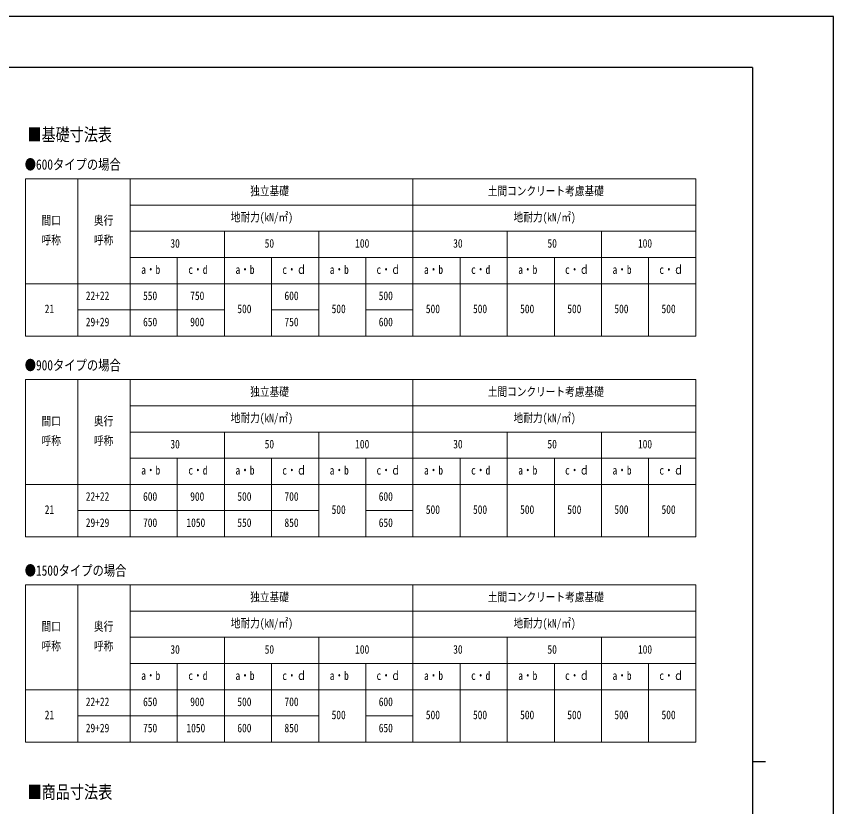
# Model space of a CAD drawing. Units: millimetres, scale not verified. Extents: x -10512 to 10512, y -7425 to 7425.
# Drawn here: x 2709 to 10512, y -118 to 7425 of the extents above; entities that cross this region are included whole.
import ezdxf
from ezdxf.enums import TextEntityAlignment as Align

# ---------------------------------------------------------------- set-up
doc = ezdxf.new("R2010")
doc.units = ezdxf.units.MM
doc.header["$LTSCALE"] = 30
doc.layers.add('0-1_TABLE1', color=7, linetype='Continuous', lineweight=18)
doc.layers.add('0-2_USER1', color=3, linetype='Continuous')
doc.layers.add('0-7_YKK_ZWAK', color=7, linetype='Continuous')
doc.styles.add('ＭＳ ゴシック', font='')
doc.styles.get('ＭＳ ゴシック').set_extended_font_data('MS Gothic')

msp = doc.modelspace()

# ---------------------------------------------------------------- linework, layer by layer
at = {"layer": '0-1_TABLE1'}
for p, q in [((2796.05, 5873.43), (9196.05, 5873.43)), ((2796.05, 5873.43), (2796.05, 4373.43)), ((3296.05, 5873.43), (3296.05, 4373.43)), ((3796.05, 5873.43), (3796.05, 4373.43)), ((6496.05, 5873.43), (6496.05, 4373.43)), ((3796.05, 5623.43), (9196.05, 5623.43)), ((3796.05, 5373.43), (9196.05, 5373.43)), ((4696.05, 5373.43), (4696.05, 4373.43)), ((5596.05, 5373.43), (5596.05, 4373.43)), ((7396.05, 5373.43), (7396.05, 4373.43)), ((8296.05, 5373.43), (8296.05, 4373.43)), ((3796.05, 5123.43), (9196.05, 5123.43)), ((5146.05, 5123.43), (5146.05, 4373.43)), ((6046.05, 5123.43), (6046.05, 4373.43)), ((6946.05, 5123.43), (6946.05, 4373.43)), ((7846.05, 5123.43), (7846.05, 4373.43)), ((8746.05, 5123.43), (8746.05, 4373.43)), ((2796.05, 4873.43), (9196.05, 4873.43)), ((3296.05, 4623.43), (4696.05, 4623.43)), ((5146.05, 4623.43), (5596.05, 4623.43)), ((6046.05, 4623.43), (6496.05, 4623.43)), ((2796.05, 3957.58), (9196.05, 3957.58)), ((2796.05, 3957.58), (2796.05, 2457.58)), ((3296.05, 3957.58), (3296.05, 2457.58)), ((3796.05, 3957.58), (3796.05, 2457.58)), ((6496.05, 3957.58), (6496.05, 2457.58)), ((3796.05, 3707.58), (9196.05, 3707.58)), ((3796.05, 3457.58), (9196.05, 3457.58)), ((5596.05, 3457.58), (5596.05, 2457.58)), ((7396.05, 3457.58), (7396.05, 2457.58)), ((8296.05, 3457.58), (8296.05, 2457.58)), ((3796.05, 3207.58), (9196.05, 3207.58)), ((5146.05, 3207.58), (5146.05, 2457.58)), ((6046.05, 3207.58), (6046.05, 2457.58)), ((6946.05, 3207.58), (6946.05, 2457.58)), ((7846.05, 3207.58), (7846.05, 2457.58)), ((8746.05, 3207.58), (8746.05, 2457.58)), ((2796.05, 2957.58), (9196.05, 2957.58)), ((3296.05, 2707.58), (5596.05, 2707.58)), ((6046.05, 2707.58), (6496.05, 2707.58)), ((2796.05, 1997.8), (9196.05, 1997.8)), ((2796.05, 1997.8), (2796.05, 497.8)), ((3296.05, 1997.8), (3296.05, 497.8)), ((6496.05, 1997.8), (6496.05, 497.8)), ((3796.05, 1747.8), (9196.05, 1747.8)), ((3796.05, 1497.8), (9196.05, 1497.8)), ((5596.05, 1497.8), (5596.05, 497.8)), ((7396.05, 1497.8), (7396.05, 497.8)), ((8296.05, 1497.8), (8296.05, 497.8)), ((3796.05, 1247.8), (9196.05, 1247.8)), ((4246.05, 1247.8), (4246.05, 497.8)), ((6046.05, 1247.8), (6046.05, 497.8)), ((6946.05, 1247.8), (6946.05, 497.8)), ((7846.05, 1247.8), (7846.05, 497.8)), ((8746.05, 1247.8), (8746.05, 497.8)), ((2796.05, 997.8), (9196.05, 997.8)), ((3296.05, 747.8), (5596.05, 747.8)), ((6046.05, 747.8), (6496.05, 747.8))]:
    msp.add_line(p, q, dxfattribs=at)
for points in [[(9196.05, 5873.43), (9196.05, 5373.43), (9196.05, 4373.43)], [(4246.05, 5123.43), (4246.05, 4623.43), (4246.05, 4373.43)], [(2796.05, 4373.43), (3296.05, 4373.43), (6496.05, 4373.43), (9196.05, 4373.43)], [(9196.05, 3957.58), (9196.05, 3457.58), (9196.05, 2457.58)], [(4696.05, 3457.58), (4696.05, 2707.58), (4696.05, 2457.58)], [(4246.05, 3207.58), (4246.05, 2707.58), (4246.05, 2457.58)], [(2796.05, 2457.58), (3296.05, 2457.58), (6496.05, 2457.58), (9196.05, 2457.58)], [(3796.05, 1997.8), (3796.05, 747.8), (3796.05, 497.8)], [(9196.05, 1997.8), (9196.05, 1497.8), (9196.05, 497.8)], [(4696.05, 1497.8), (4696.05, 747.8), (4696.05, 497.8)], [(5146.05, 1247.8), (5146.05, 747.8), (5146.05, 497.8)], [(2796.05, 497.8), (3296.05, 497.8), (6496.05, 497.8), (9196.05, 497.8)]]:
    msp.add_lwpolyline(points, dxfattribs=at)
at = {"layer": '0-7_YKK_ZWAK'}
for p, q in [((9737.55, 6937.5), (-9762.45, 6937.5)), ((9737.55, 6937.5), (9737.55, -6312.5)), ((9737.55, 312.5), (9862.55, 312.5))]:
    msp.add_line(p, q, dxfattribs=at)
msp.add_lwpolyline([(-10512.5, -7425), (10512.5, -7425), (10512.5, 7425), (-10512.5, 7425)], close=True, dxfattribs=at)

# ---------------------------------------------------------------- texts
at = {"layer": '0-1_TABLE1', "style": 'ＭＳ ゴシック', "width": 0.8}
for s, p in [('独立基礎', (4942.05, 5692.18)), ('土間コンクリート考慮基礎', (7210.05, 5692.18)), ('地耐力(kN/㎡)', (4756.05, 5442.18)), ('地耐力(kN/㎡)', (7456.05, 5442.18)), ('間口', (2950.05, 5410.93)), ('奥行', (3450.05, 5410.93)), ('呼称', (2950.05, 5223.43)), ('呼称', (3450.05, 5223.43)), ('30', (4180.05, 5192.18)), ('50', (5080.05, 5192.18)), ('100', (5944.05, 5192.18)), ('30', (6880.05, 5192.18)), ('50', (7780.05, 5192.18)), ('100', (8644.05, 5192.18)), ('a・b', (3901.05, 4942.18)), ('c・d', (4351.05, 4942.18)), ('a・b', (4801.05, 4942.18)), ('c・ｄ', (5248.05, 4942.18)), ('a・b', (5701.05, 4942.18)), ('c・ｄ', (6148.05, 4942.18)), ('a・b', (6601.05, 4942.18)), ('c・d', (7051.05, 4942.18)), ('a・b', (7501.05, 4942.18)), ('c・ｄ', (7948.05, 4942.18)), ('a・b', (8401.05, 4942.18)), ('c・ｄ', (8848.05, 4942.18)), ('22+22', (3372.05, 4692.18)), ('550', (3919.05, 4692.18)), ('750', (4369.05, 4692.18)), ('600', (5269.05, 4692.18)), ('500', (6169.05, 4692.18)), ('21', (2980.05, 4567.18)), ('500', (4819.05, 4567.18)), ('500', (5719.05, 4567.18)), ('500', (6619.05, 4567.18)), ('500', (7069.05, 4567.18)), ('500', (7519.05, 4567.18)), ('500', (7969.05, 4567.18)), ('500', (8419.05, 4567.18)), ('500', (8869.05, 4567.18)), ('29+29', (3372.05, 4442.18)), ('650', (3919.05, 4442.18)), ('900', (4369.05, 4442.18)), ('750', (5269.05, 4442.18)), ('600', (6169.05, 4442.18)), ('独立基礎', (4942.05, 3776.33)), ('土間コンクリート考慮基礎', (7210.05, 3776.33)), ('間口', (2950.05, 3495.08)), ('奥行', (3450.05, 3495.08)), ('地耐力(kN/㎡)', (4756.05, 3526.33)), ('地耐力(kN/㎡)', (7456.05, 3526.33)), ('呼称', (2950.05, 3307.58)), ('呼称', (3450.05, 3307.58)), ('30', (4180.05, 3276.33)), ('50', (5080.05, 3276.33)), ('100', (5944.05, 3276.33)), ('30', (6880.05, 3276.33)), ('50', (7780.05, 3276.33)), ('100', (8644.05, 3276.33)), ('a・b', (3901.05, 3026.33)), ('c・d', (4351.05, 3026.33)), ('a・b', (4801.05, 3026.33)), ('c・ｄ', (5248.05, 3026.33)), ('a・b', (5701.05, 3026.33)), ('c・ｄ', (6148.05, 3026.33)), ('a・b', (6601.05, 3026.33)), ('c・d', (7051.05, 3026.33)), ('a・b', (7501.05, 3026.33)), ('c・ｄ', (7948.05, 3026.33)), ('a・b', (8401.05, 3026.33)), ('c・ｄ', (8848.05, 3026.33)), ('22+22', (3372.05, 2776.33)), ('600', (3919.05, 2776.33)), ('900', (4369.05, 2776.33)), ('500', (4819.05, 2776.33)), ('700', (5269.05, 2776.33)), ('600', (6169.05, 2776.33)), ('21', (2980.05, 2651.33)), ('500', (5719.05, 2651.33)), ('500', (6619.05, 2651.33)), ('500', (7069.05, 2651.33)), ('500', (7519.05, 2651.33)), ('500', (7969.05, 2651.33)), ('500', (8419.05, 2651.33)), ('500', (8869.05, 2651.33)), ('29+29', (3372.05, 2526.33)), ('700', (3919.05, 2526.33)), ('1050', (4333.05, 2526.33)), ('550', (4819.05, 2526.33)), ('850', (5269.05, 2526.33)), ('650', (6169.05, 2526.33)), ('独立基礎', (4942.05, 1816.55)), ('土間コンクリート考慮基礎', (7210.05, 1816.55)), ('間口', (2950.05, 1535.3)), ('奥行', (3450.05, 1535.3)), ('地耐力(kN/㎡)', (4756.05, 1566.55)), ('地耐力(kN/㎡)', (7456.05, 1566.55)), ('呼称', (2950.05, 1347.8)), ('呼称', (3450.05, 1347.8)), ('30', (4180.05, 1316.55)), ('50', (5080.05, 1316.55)), ('100', (5944.05, 1316.55)), ('30', (6880.05, 1316.55)), ('50', (7780.05, 1316.55)), ('100', (8644.05, 1316.55)), ('a・b', (3901.05, 1066.55)), ('c・d', (4351.05, 1066.55)), ('a・b', (4801.05, 1066.55)), ('c・ｄ', (5248.05, 1066.55)), ('a・b', (5701.05, 1066.55)), ('c・ｄ', (6148.05, 1066.55)), ('a・b', (6601.05, 1066.55)), ('c・d', (7051.05, 1066.55)), ('a・b', (7501.05, 1066.55)), ('c・ｄ', (7948.05, 1066.55)), ('a・b', (8401.05, 1066.55)), ('c・ｄ', (8848.05, 1066.55)), ('22+22', (3372.05, 816.55)), ('650', (3919.05, 816.55)), ('900', (4369.05, 816.55)), ('500', (4819.05, 816.55)), ('700', (5269.05, 816.55)), ('600', (6169.05, 816.55)), ('21', (2980.05, 691.55)), ('500', (5719.05, 691.55)), ('500', (6619.05, 691.55)), ('500', (7069.05, 691.55)), ('500', (7519.05, 691.55)), ('500', (7969.05, 691.55)), ('500', (8419.05, 691.55)), ('500', (8869.05, 691.55)), ('29+29', (3372.05, 566.55)), ('750', (3919.05, 566.55)), ('1050', (4333.05, 566.55)), ('600', (4819.05, 566.55)), ('850', (5269.05, 566.55)), ('650', (6169.05, 566.55))]:
    msp.add_text(s, height=82.48, dxfattribs=at).set_placement(p, align=Align.BOTTOM_LEFT)
at = {"layer": '0-2_USER1', "style": 'ＭＳ ゴシック', "width": 0.8}
for s, height, p in [('■基礎寸法表', 123.2, (2815.28, 6198.27)), ('●600タイプの場合', 98.97, (2788.85, 5931.99)), ('●900タイプの場合', 98.97, (2788.85, 4016.15)), ('●1500タイプの場合', 98.97, (2788.85, 2056.36)), ('■商品寸法表', 123.7, (2815.21, -77.98))]:
    msp.add_text(s, height=height, dxfattribs=at).set_placement(p, align=Align.BOTTOM_LEFT)

doc.saveas('drawing.dxf')
